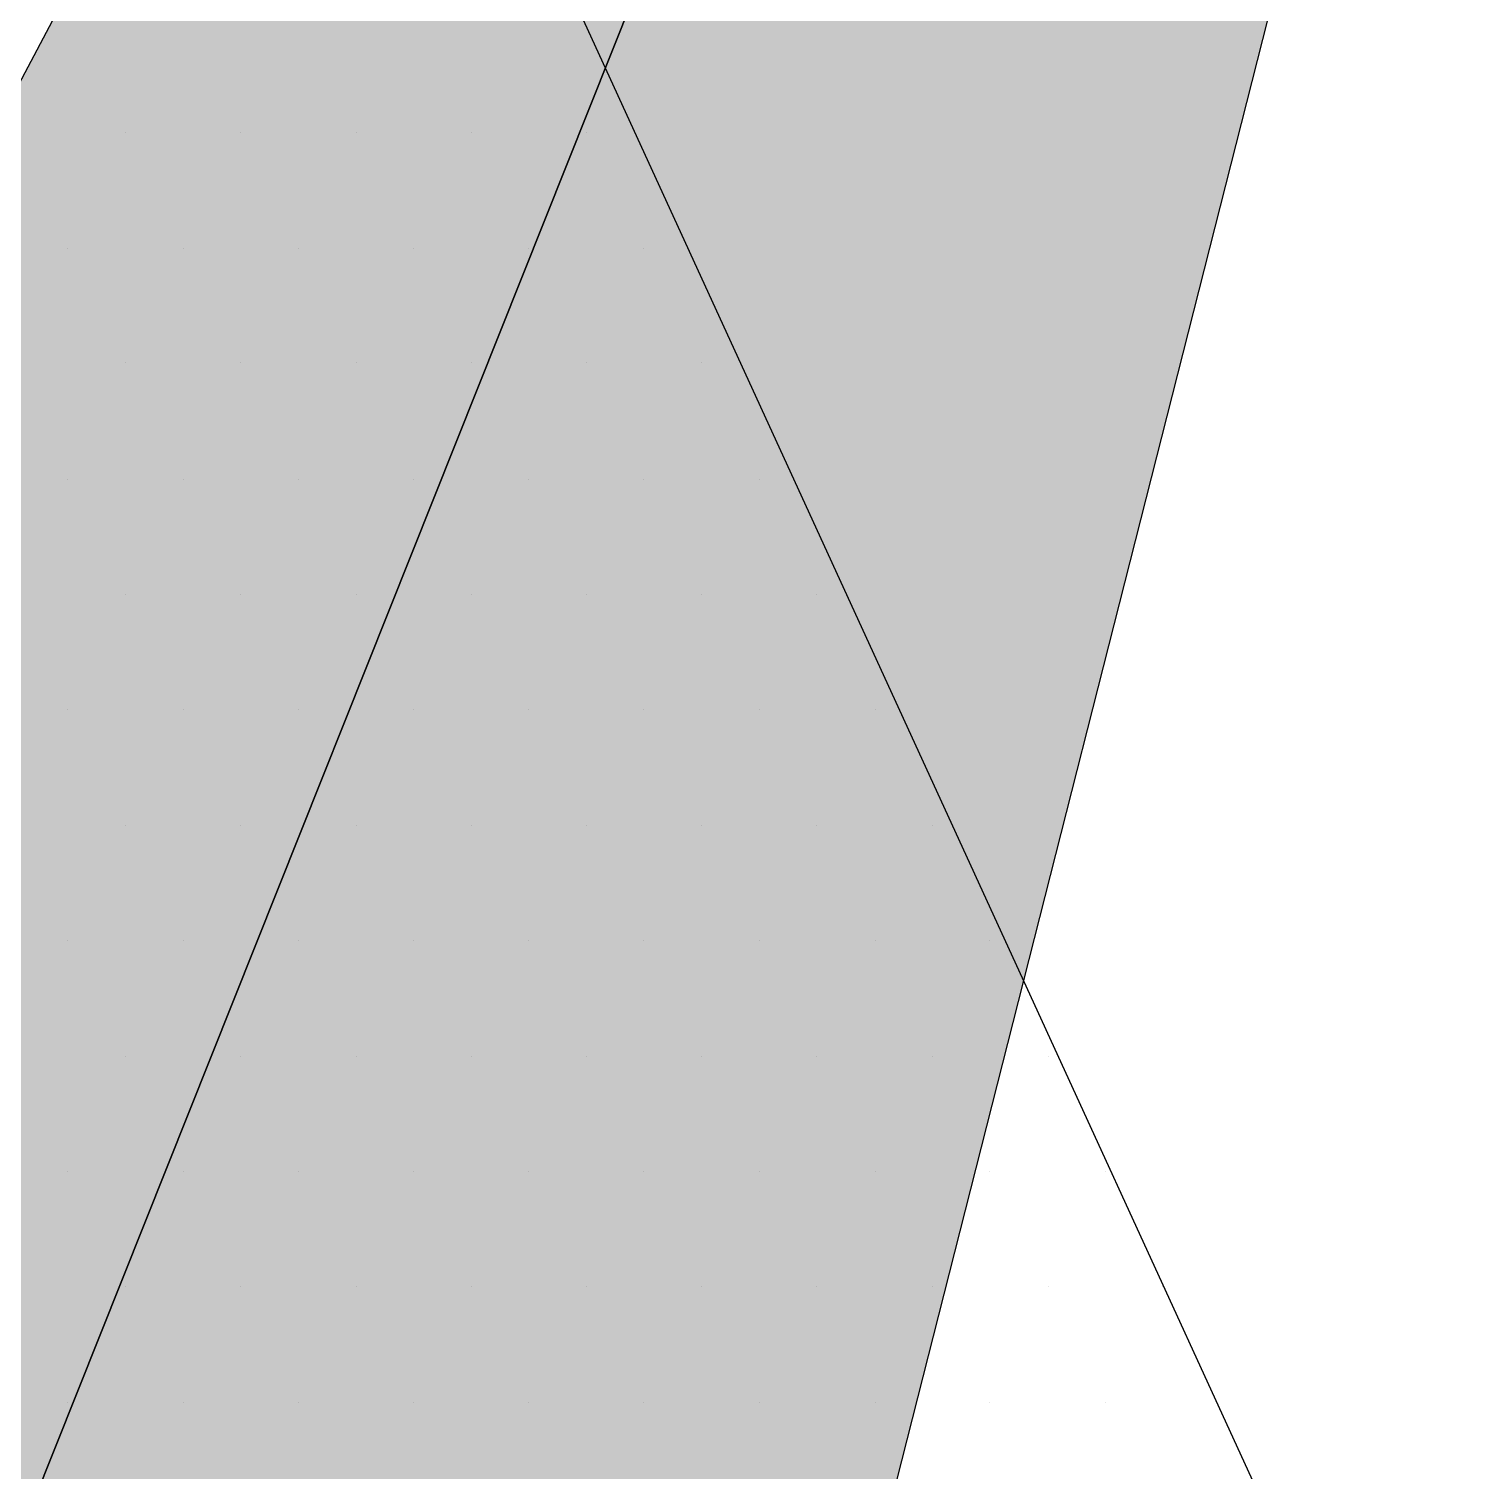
# Paper-space layout 'Layout1' of a CAD drawing. Extents: x -43 to 2298, y -18 to 768.
# Drawn here: x 1429.202 to 1430.346, y 84.587 to 85.734 of the extents above; entities that cross this region are included whole.
import ezdxf

# ---------------------------------------------------------------- set-up
doc = ezdxf.new("R2010")
doc.units = 0
doc.header["$LTSCALE"] = 2
doc.linetypes.add('CACHEX2', pattern=[0.75, 0.5, -0.25])
doc.layers.add('CARTOUCHE', color=7, linetype='Continuous')
doc.layers.add('LOGO', color=7, linetype='Continuous')

# ---------------------------------------------------------------- blocks, each defined once
blk = doc.blocks.new('A$C715108E3')
at = {"layer": 'LOGO', "color": 131}
for p, q in [((-3.4611, 0.6125), (-3.4611, 0.6125)), ((-3.3693, 0.6125), (-3.3693, 0.6125)), ((-3.2775, 0.6125), (-3.2775, 0.6125)), ((-3.186, 0.6125), (-3.186, 0.6125)), ((-3.0942, 0.6125), (-3.0942, 0.6125)), ((-3.5069, 0.521), (-3.5069, 0.521)), ((-3.415, 0.521), (-3.415, 0.521)), ((-3.3236, 0.521), (-3.3236, 0.521)), ((-3.2318, 0.521), (-3.2318, 0.521)), ((-3.1399, 0.521), (-3.1399, 0.521)), ((-3.0485, 0.521), (-3.0485, 0.521)), ((-3.4611, 0.4296), (-3.4611, 0.4296)), ((-3.3693, 0.4296), (-3.3693, 0.4296)), ((-3.2775, 0.4296), (-3.2775, 0.4296)), ((-3.186, 0.4296), (-3.186, 0.4296)), ((-3.0942, 0.4296), (-3.0942, 0.4296)), ((-3.0024, 0.4296), (-3.0024, 0.4296)), ((-3.5069, 0.3372), (-3.5069, 0.3372)), ((-3.415, 0.3372), (-3.415, 0.3372)), ((-3.3236, 0.3372), (-3.3236, 0.3372)), ((-3.2318, 0.3372), (-3.2318, 0.3372)), ((-3.1399, 0.3372), (-3.1399, 0.3372)), ((-3.0485, 0.3372), (-3.0485, 0.3372)), ((-2.9566, 0.3372), (-2.9566, 0.3372)), ((-3.4611, 0.2459), (-3.4611, 0.2459)), ((-3.3693, 0.2459), (-3.3693, 0.2459)), ((-3.2775, 0.2459), (-3.2775, 0.2459)), ((-3.186, 0.2459), (-3.186, 0.2459)), ((-3.0942, 0.2459), (-3.0942, 0.2459)), ((-3.0024, 0.2459), (-3.0024, 0.2459)), ((-2.9109, 0.2459), (-2.9109, 0.2459)), ((-3.5069, 0.1544), (-3.5069, 0.1544)), ((-3.415, 0.1544), (-3.415, 0.1544)), ((-3.3236, 0.1544), (-3.3236, 0.1544)), ((-3.2318, 0.1544), (-3.2318, 0.1544)), ((-3.1399, 0.1544), (-3.1399, 0.1544)), ((-3.0485, 0.1544), (-3.0485, 0.1544)), ((-2.9566, 0.1544), (-2.9566, 0.1544)), ((-2.8646, 0.1544), (-2.8646, 0.1544)), ((-3.4611, 0.0618), (-3.4611, 0.0618)), ((-3.3693, 0.0618), (-3.3693, 0.0618)), ((-3.2775, 0.0618), (-3.2775, 0.0618)), ((-3.186, 0.0618), (-3.186, 0.0618)), ((-3.0942, 0.0618), (-3.0942, 0.0618)), ((-3.0024, 0.0618), (-3.0024, 0.0618)), ((-2.9109, 0.0618), (-2.9109, 0.0618)), ((-2.8191, 0.0618), (-2.8191, 0.0618)), ((-3.5069, -0.0294), (-3.5069, -0.0294)), ((-3.415, -0.0294), (-3.415, -0.0294)), ((-3.3236, -0.0294), (-3.3236, -0.0294)), ((-3.2318, -0.0294), (-3.2318, -0.0294)), ((-3.1399, -0.0294), (-3.1399, -0.0294)), ((-3.0485, -0.0294), (-3.0485, -0.0294)), ((-2.9566, -0.0294), (-2.9566, -0.0294)), ((-2.8646, -0.0294), (-2.8646, -0.0294)), ((-2.7733, -0.0294), (-2.7733, -0.0294)), ((-3.4611, -0.1218), (-3.4611, -0.1218)), ((-3.3693, -0.1218), (-3.3693, -0.1218)), ((-3.2775, -0.1218), (-3.2775, -0.1218)), ((-3.186, -0.1218), (-3.186, -0.1218)), ((-3.0942, -0.1218), (-3.0942, -0.1218)), ((-3.0024, -0.1218), (-3.0024, -0.1218)), ((-2.9109, -0.1218), (-2.9109, -0.1218)), ((-2.8191, -0.1218), (-2.8191, -0.1218)), ((-2.727, -0.1218), (-2.727, -0.1218)), ((-3.5069, -0.2133), (-3.5069, -0.2133)), ((-3.415, -0.2133), (-3.415, -0.2133)), ((-3.3236, -0.2133), (-3.3236, -0.2133)), ((-3.2318, -0.2133), (-3.2318, -0.2133)), ((-3.1399, -0.2133), (-3.1399, -0.2133)), ((-3.0485, -0.2133), (-3.0485, -0.2133)), ((-2.9566, -0.2133), (-2.9566, -0.2133)), ((-2.8646, -0.2133), (-2.8646, -0.2133)), ((-2.7733, -0.2133), (-2.7733, -0.2133)), ((-2.6815, -0.2133), (-2.6815, -0.2133)), ((-3.4611, -0.3047), (-3.4611, -0.3047)), ((-3.3693, -0.3047), (-3.3693, -0.3047)), ((-3.2775, -0.3047), (-3.2775, -0.3047)), ((-3.186, -0.3047), (-3.186, -0.3047)), ((-3.0942, -0.3047), (-3.0942, -0.3047)), ((-3.0024, -0.3047), (-3.0024, -0.3047)), ((-2.9109, -0.3047), (-2.9109, -0.3047)), ((-2.8191, -0.3047), (-2.8191, -0.3047)), ((-2.727, -0.3047), (-2.727, -0.3047)), ((-2.6358, -0.3047), (-2.6358, -0.3047)), ((-3.5069, -0.3971), (-3.5069, -0.3971)), ((-3.415, -0.3971), (-3.415, -0.3971)), ((-3.3236, -0.3971), (-3.3236, -0.3971)), ((-3.2318, -0.3971), (-3.2318, -0.3971)), ((-3.1399, -0.3971), (-3.1399, -0.3971)), ((-3.0485, -0.3971), (-3.0485, -0.3971)), ((-2.9566, -0.3971), (-2.9566, -0.3971)), ((-2.8646, -0.3971), (-2.8646, -0.3971)), ((-2.7733, -0.3971), (-2.7733, -0.3971)), ((-2.6815, -0.3971), (-2.6815, -0.3971))]:
    blk.add_line(p, q, dxfattribs=at)
blk.add_lwpolyline([(0, 0), (-1.7101, -2.322), (-3.5228, 1.6324)], dxfattribs=at)
blk = doc.blocks.new('A$C581E6685')
at = {"layer": 'LOGO'}
for color, points in [(32, [(-39.8519, 24.2064), (-40.7961, 26.4077), (-33.3292, 40.5507)]), (40, [(-39.8519, 24.2064), (-33.3292, 40.5507), (-37.1498, 25.5201)])]:
    blk.add_hatch(color=color, dxfattribs=at).paths.add_polyline_path(points)
at = {"layer": 'LOGO', "color": 32}
blk.add_lwpolyline([(-39.8519, 24.2064), (-40.7961, 26.4077), (-33.3292, 40.5507)], close=True, dxfattribs=at)
at = {"layer": 'LOGO', "color": 40}
blk.add_lwpolyline([(-39.8519, 24.2064), (-33.3292, 40.5507), (-37.1498, 25.5201)], close=True, dxfattribs=at)
at = {"layer": 'LOGO', "color": 32, "linetype": 'CACHEX2', "ltscale": 1.5}
blk.add_ellipse((-38.0538, 23.8138), major_axis=(-19.0311, -3.534), ratio=0.590567, dxfattribs=at)
at = {"layer": 'LOGO', "color": 32}
blk.add_ellipse((-37.6144, 23.8499), major_axis=(-13.5768, -4.2839), ratio=0.791971, dxfattribs=at)
at = {"layer": 'CARTOUCHE'}
blk.add_blockref('A$C715108E3', (-31.6739, 36.3189), dxfattribs=at)

psp = doc.layouts.get("Layout1")

# ---------------------------------------------------------------- block references
at = {"layer": 'LOGO'}
psp.add_blockref('A$C581E6685', (1464.4133, 48.7195), dxfattribs=at)

doc.saveas('drawing.dxf')
